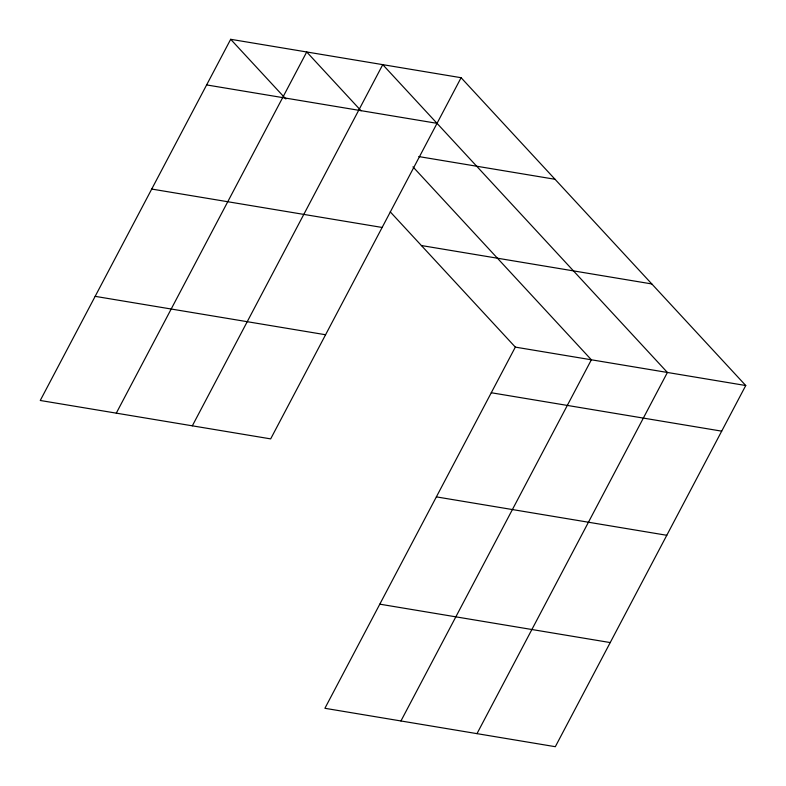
<?xml version="1.0" encoding="UTF-8"?>
<svg xmlns="http://www.w3.org/2000/svg" width="786" height="786" viewBox="0 0 786 786"><rect width="100%" height="100%" fill="white"/><g stroke="black" fill="none" stroke-linecap="round" stroke-linejoin="round"><path stroke-width="1.18" d="M230.681 39.3L40.253 400.477L270.669 438.883L461.097 77.706L230.681 39.3L285.888 98.997M116.289 413.151L306.717 51.974L361.098 110.787M192.334 425.815L382.753 64.648L667.402 372.466L476.984 733.643M390.229 211.837L515.331 347.117L324.903 708.294L555.319 746.7L745.747 385.523L461.097 77.706M400.939 720.968L591.367 359.791L412.955 166.858M206.62 84.927L437.045 123.333M418.751 156.571L555.034 179.287M151.718 189.053L382.143 227.459M421.394 245.537L651.81 283.942M515.331 347.117L745.747 385.523M95.155 296.342L325.571 334.748M491.27 392.745L721.695 431.15M436.368 496.88L666.793 535.286M379.805 604.169L610.221 642.565"/></g></svg>
